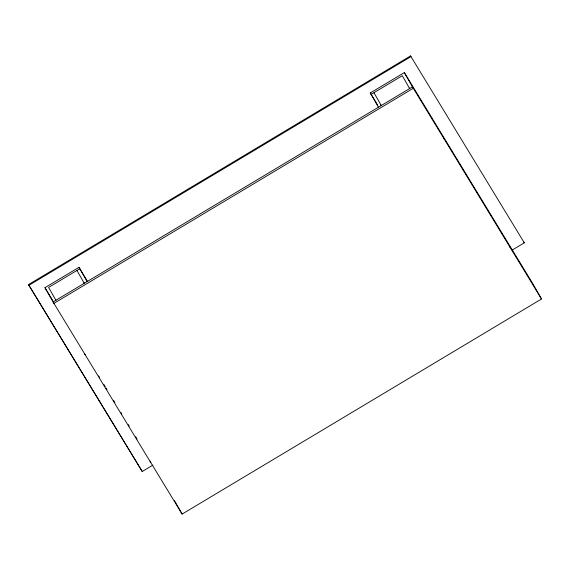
<?xml version="1.0" encoding="UTF-8"?>
<svg xmlns="http://www.w3.org/2000/svg" width="570" height="570" viewBox="0 0 570 570"><rect width="100%" height="100%" fill="white"/><g stroke="black" fill="none" stroke-linecap="round" stroke-linejoin="round"><path stroke-width="0.85" d="M152.931 465.091L142.236 471.49L28.5 284.594L410.557 55.917L524.293 242.82L512.067 250.137M28.906 285.306L410.963 56.63L410.557 55.917M378.423 107.238L370.308 92.953L404.337 72.59L413.257 88.3L53.879 303.397L44.959 287.686L78.981 267.323L87.73 281.701M79.793 268.755L48.607 287.415L55.91 300.269M371.12 94.385L402.313 75.717L409.609 88.571M83.989 282.827L84.374 283.233M380.952 105.001L381.138 105.607M409.338 88.094L409.73 88.5M541.5 298.986L412.445 86.868L53.074 301.965L182.122 514.083L541.5 298.986L532.58 283.276L404.337 72.59M370.308 92.953L377.682 105.058M44.959 287.686L52.832 300.618M98.66 375.915L99.586 377.44M103.754 384.287L105.144 386.567M106.07 388.084L106.996 389.609M113.48 400.254L114.869 402.541M120.883 412.424L121.809 413.948M128.293 424.593L129.219 426.118M135.703 436.762L137.092 439.05M28.5 284.594L142.236 471.49M523.887 242.108L524.293 242.82M509.402 246.162L510.214 247.587M443.731 138.268L444.543 139.693M373.956 92.689L381.259 105.536M78.981 267.323L87.096 281.601M76.957 270.451L84.26 283.304M174.484 500.631L182.122 514.083M150.031 461.258L150.843 462.683M55.482 299.806L55.789 300.34M84.353 353.364L85.165 354.789"/></g></svg>
